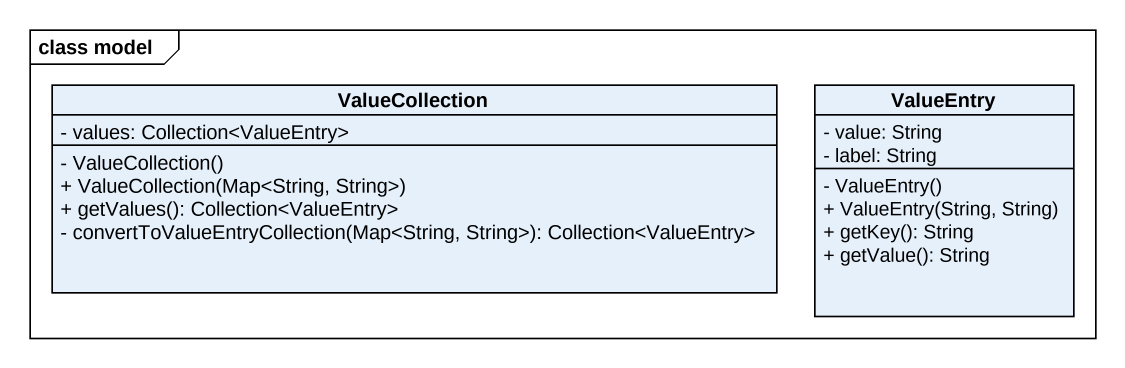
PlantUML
@startuml
mainframe class model
hide circle
hide empty members
skinparam classAttributeIconSize 0
class ValueCollection {
  - values: Collection<ValueEntry>
  - ValueCollection()
  + ValueCollection(Map<String, String>)
  + getValues(): Collection<ValueEntry>
  - convertToValueEntryCollection(Map<String, String>): Collection<ValueEntry>
}
class ValueEntry {
  - value: String
  - label: String
  - ValueEntry()
  + ValueEntry(String, String)
  + getKey(): String
  + getValue(): String
}
@enduml
